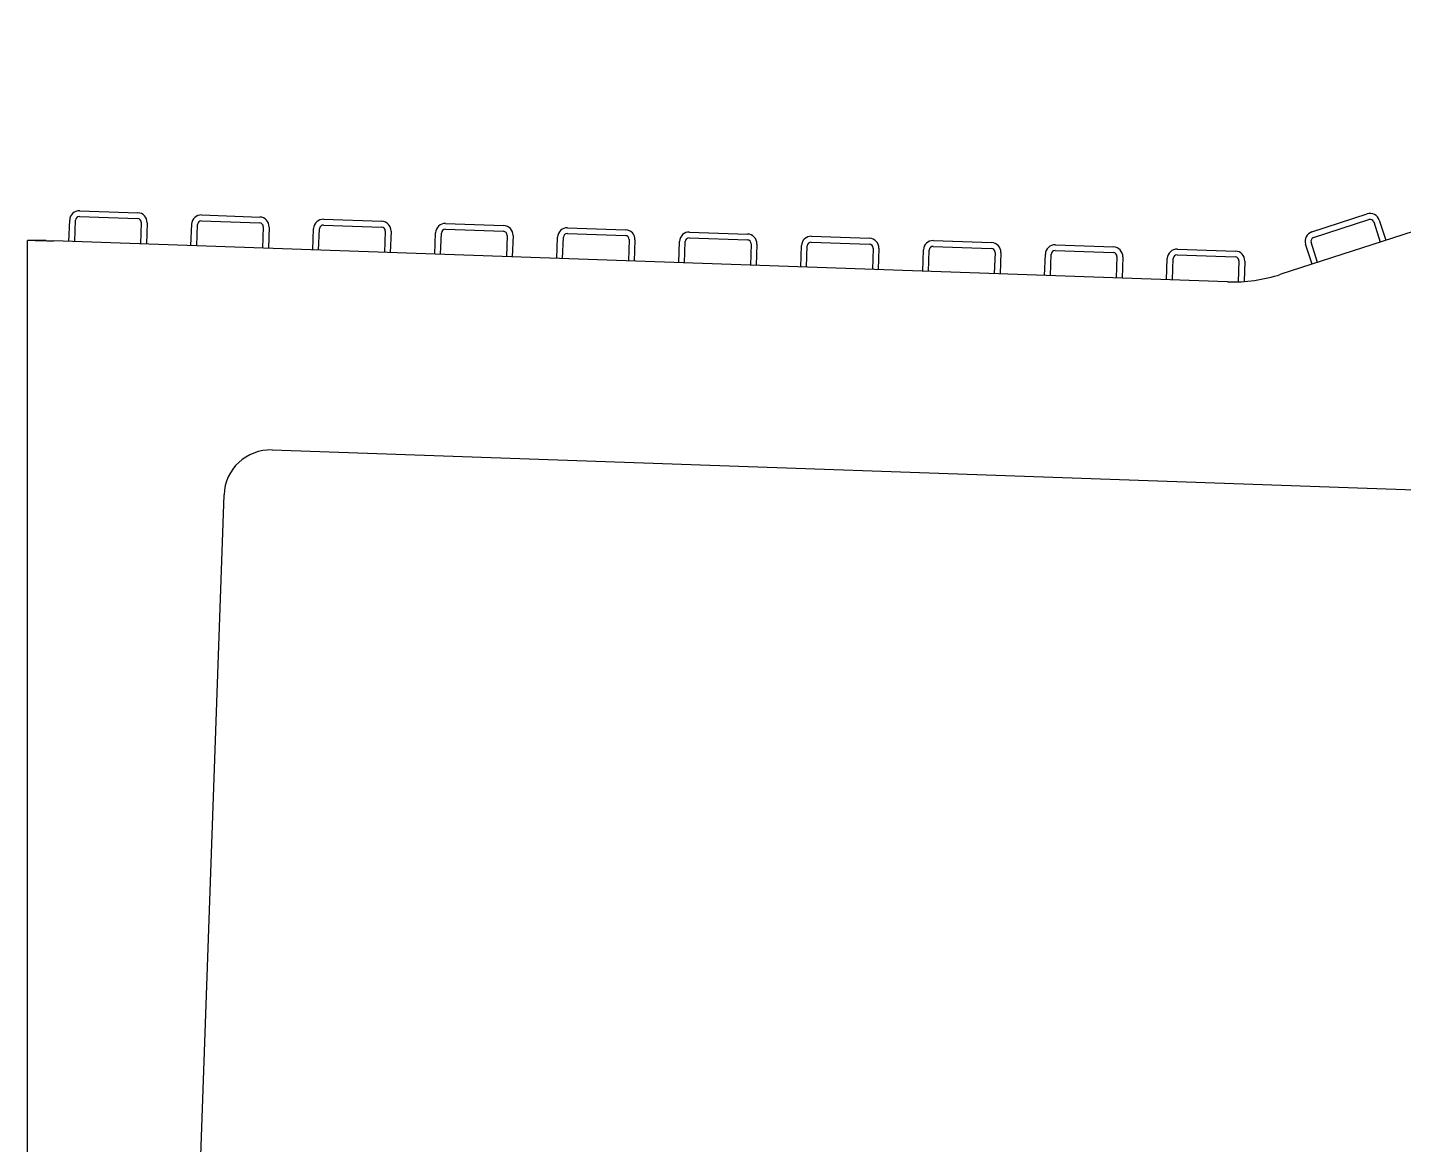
# Model space of a CAD drawing. Header units: millimetres. Extents: x 28102 to 34042, y 7360 to 11560.
# Drawn here: x 29329.3 to 29684.5, y 10481.2 to 10769.6 of the extents above; entities that cross this region are included whole.
import ezdxf

# ---------------------------------------------------------------- set-up
doc = ezdxf.new("R2010")
doc.units = ezdxf.units.MM
doc.header["$LTSCALE"] = 0.3

msp = doc.modelspace()

# ---------------------------------------------------------------- linework, layer by layer
at = {"color": 7, "linetype": 'Continuous'}
for p, q in [((29848.97, 10769.58), (29652.84, 10705.86)), ((29340.02, 10714.37), (29340.22, 10719.87)), ((29341.52, 10714.32), (29341.71, 10719.81)), ((29342.75, 10720.78), (29357.74, 10720.25)), ((29342.8, 10722.28), (29357.79, 10721.75)), ((29358.7, 10719.22), (29358.51, 10713.72)), ((29360.2, 10719.17), (29360.01, 10713.67)), ((29374.23, 10719.68), (29389.22, 10719.16)), ((29374.28, 10721.18), (29389.27, 10720.65)), ((29405.76, 10720.08), (29420.75, 10719.55)), ((29660.84, 10716.81), (29675.1, 10721.44)), ((29661.3, 10715.38), (29675.57, 10720.01)), ((29676.83, 10719.37), (29678.51, 10714.2)), ((29678.25, 10719.84), (29679.93, 10714.66)), ((29371.5, 10713.27), (29371.7, 10718.77)), ((29373, 10713.22), (29373.19, 10718.71)), ((29390.18, 10718.12), (29389.99, 10712.62)), ((29391.68, 10718.07), (29391.49, 10712.57)), ((29402.98, 10712.17), (29403.18, 10717.67)), ((29404.48, 10712.12), (29404.68, 10717.61)), ((29405.71, 10718.58), (29420.7, 10718.06)), ((29421.67, 10717.02), (29421.47, 10711.52)), ((29423.16, 10716.97), (29422.97, 10711.47)), ((29434.47, 10711.07), (29434.66, 10716.57)), ((29435.96, 10711.02), (29436.16, 10716.52)), ((29437.19, 10717.48), (29452.18, 10716.96)), ((29437.24, 10718.98), (29452.23, 10718.46)), ((29453.15, 10715.92), (29452.95, 10710.43)), ((29454.65, 10715.87), (29454.45, 10710.37)), ((29468.67, 10716.38), (29483.66, 10715.86)), ((29468.72, 10717.88), (29483.71, 10717.36)), ((29500.2, 10716.78), (29515.2, 10716.26)), ((29531.69, 10715.68), (29546.68, 10715.16)), ((29329.33, 10284.74), (29329.33, 10714.62)), ((29331.3, 10714.62), (29329.33, 10714.62)), ((29334.13, 10714.62), (29331.3, 10714.62)), ((29639.09, 10703.93), (29336.06, 10714.51)), ((29465.95, 10709.97), (29466.14, 10715.47)), ((29467.45, 10709.92), (29467.64, 10715.42)), ((29484.63, 10714.82), (29484.44, 10709.33)), ((29486.13, 10714.77), (29485.93, 10709.27)), ((29497.43, 10708.87), (29497.62, 10714.37)), ((29498.93, 10708.82), (29499.12, 10714.32)), ((29500.15, 10715.28), (29515.14, 10714.76)), ((29516.11, 10713.72), (29515.92, 10708.23)), ((29517.61, 10713.67), (29517.41, 10708.17)), ((29528.91, 10707.77), (29529.1, 10713.27)), ((29530.41, 10707.72), (29530.6, 10713.22)), ((29531.63, 10714.18), (29546.62, 10713.66)), ((29547.59, 10712.62), (29547.4, 10707.13)), ((29549.09, 10712.57), (29548.9, 10707.08)), ((29560.39, 10706.67), (29560.58, 10712.17)), ((29561.89, 10706.62), (29562.08, 10712.12)), ((29563.11, 10713.08), (29578.1, 10712.56)), ((29563.17, 10714.58), (29578.16, 10714.06)), ((29594.59, 10711.98), (29609.59, 10711.46)), ((29594.65, 10713.48), (29609.64, 10712.96)), ((29626.13, 10712.38), (29641.12, 10711.86)), ((29660.91, 10708.48), (29659.23, 10713.65)), ((29662.34, 10708.94), (29660.66, 10714.12)), ((29579.07, 10711.52), (29578.88, 10706.03)), ((29580.57, 10711.47), (29580.38, 10705.98)), ((29591.87, 10705.57), (29592.06, 10711.07)), ((29593.37, 10705.52), (29593.56, 10711.02)), ((29610.55, 10710.43), (29610.36, 10704.93)), ((29612.05, 10710.37), (29611.86, 10704.88)), ((29623.35, 10704.48), (29623.54, 10709.97)), ((29624.85, 10704.42), (29625.04, 10709.92)), ((29626.08, 10710.88), (29641.07, 10710.36)), ((29642.03, 10709.33), (29641.84, 10703.92)), ((29643.53, 10709.27), (29643.35, 10704)), ((29392.46, 10660.51), (29829.36, 10645.25)), ((29367.46, 10288.6), (29380.05, 10648.93))]:
    msp.add_line(p, q, dxfattribs=at)
for centre, radius, start, end in [((29342.71, 10719.78), 2.5, 88, 178), ((29342.71, 10719.78), 1, 88, 178), ((29357.7, 10719.26), 1, 358, 88), ((29357.7, 10719.26), 2.5, 358, 88), ((29374.19, 10718.68), 2.5, 88, 178), ((29374.19, 10718.68), 1, 88, 178), ((29389.19, 10718.16), 1, 358, 88), ((29389.19, 10718.16), 2.5, 358, 88), ((29405.68, 10717.58), 2.5, 88, 178), ((29420.67, 10717.06), 2.5, 358, 88), ((29675.87, 10719.06), 2.5, 18, 108), ((29675.87, 10719.06), 1, 18, 108), ((29405.68, 10717.58), 1, 88, 178), ((29420.67, 10717.06), 1, 358, 88), ((29437.16, 10716.48), 2.5, 88, 178), ((29437.16, 10716.48), 1, 88, 178), ((29452.15, 10715.96), 1, 358, 88), ((29452.15, 10715.96), 2.5, 358, 88), ((29468.64, 10715.38), 2.5, 88, 178), ((29468.64, 10715.38), 1, 88, 178), ((29483.63, 10714.86), 1, 358, 88), ((29483.63, 10714.86), 2.5, 358, 88), ((29500.12, 10714.28), 2.5, 88, 178), ((29515.11, 10713.76), 2.5, 358, 88), ((29531.6, 10713.18), 2.5, 88, 178), ((29661.61, 10714.43), 2.5, 108, 198), ((29348.03, 11329.32), 614.93, 268.44111, 268.88463), ((29500.12, 10714.28), 1, 88, 178), ((29515.11, 10713.76), 1, 358, 88), ((29531.6, 10713.18), 1, 88, 178), ((29546.59, 10712.66), 1, 358, 88), ((29546.59, 10712.66), 2.5, 358, 88), ((29563.08, 10712.08), 2.5, 88, 178), ((29563.08, 10712.08), 1, 88, 178), ((29578.07, 10711.56), 1, 358, 88), ((29578.07, 10711.56), 2.5, 358, 88), ((29594.56, 10710.98), 2.5, 88, 178), ((29594.56, 10710.98), 1, 88, 178), ((29609.55, 10710.46), 2.5, 358, 88), ((29626.04, 10709.88), 2.5, 88, 178), ((29661.61, 10714.43), 1, 108, 198), ((29609.55, 10710.46), 1, 358, 88), ((29626.04, 10709.88), 1, 88, 178), ((29641.03, 10709.36), 1, 358, 88), ((29641.03, 10709.36), 2.5, 358, 88), ((29640.48, 10743.9), 40, 268, 288), ((29392.04, 10648.51), 12, 88, 178)]:
    msp.add_arc(centre, radius, start, end, dxfattribs=at)

doc.saveas('drawing.dxf')
